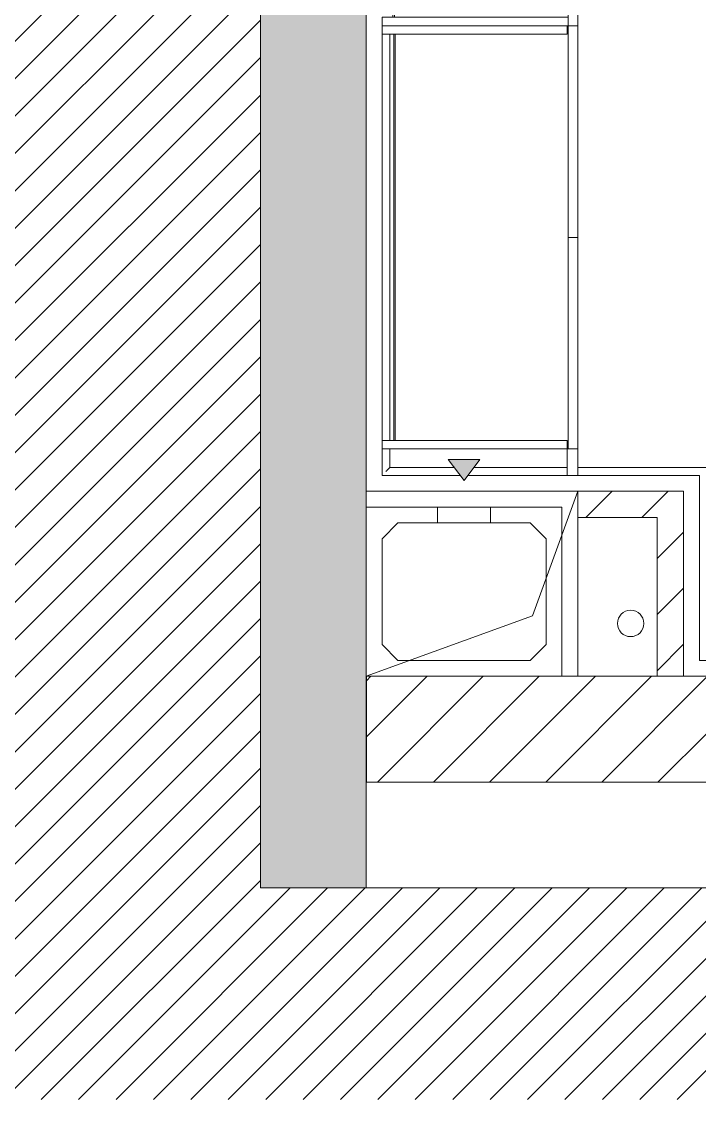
# Model space of a CAD drawing. Header units: millimetres. Extents: x 2160 to 29548, y 1196 to 18324.
# Drawn here: x 13282 to 14564, y 2900 to 4938 of the extents above; entities that cross this region are included whole.
import ezdxf

# ---------------------------------------------------------------- set-up
doc = ezdxf.new("R2010")
doc.units = ezdxf.units.MM
for name, color, linetype, lineweight, true_color in [('A-DETL-3', 7, 'Continuous', 18, 0x848400), ('A-DETL-4', 250, 'Continuous', 5, 0x333333), ('A-DETL-GENF-4', 7, 'Continuous', 5, 0x1e1e1e), ('A-新建墙体', 7, 'Continuous', 18, 0x848400), ('A-新建墙体-1', 9, 'Continuous', 18, 0x808080), ('A-新建墙体-2', 9, 'Continuous', 5, 0x808080), ('A-新建墙体-3', 7, 'Continuous', 9, 0xff8080), ('Q-CASE-1', 7, 'Continuous', 5, 0x7f603f), ('Q-CASE-2', 7, 'Continuous', 9, 0x7f603f), ('Q-SPCQ', 7, 'Continuous', 5, 0x848400)]:
    doc.layers.add(name, color=color, linetype=linetype, lineweight=lineweight, true_color=true_color)
doc.layers.add('A-DETL-GENF', color=7, linetype='Continuous', lineweight=5)
doc.layers.add('Q-SPCQ-1', color=7, linetype='Continuous', lineweight=5)
pattern_1 = [(45, (11833.81, 0), (-53.033, 53.033), [])]

# ---------------------------------------------------------------- blocks, each defined once
blk = doc.blocks.new('JZ-A-烟道-成品_1_ - 烟道 370X450-14145418-02平面布置及立面索引')
at = {"layer": 'Q-SPCQ-1'}
blk.add_hatch(color=256, dxfattribs=at).paths.add_polyline_path([(210, 0), (250, -30), (250, 30)], flags=0)
at = {"layer": 'A-DETL-GENF'}
for p, q in [((-160, -215), (-160, 185)), ((-160, 185), (190, 185)), ((-160, 185), (-45.6, -129.2)), ((-160, 185), (160, 185)), ((-160, -185), (-160, 185)), ((160, 185), (160, 50)), ((190, 185), (190, -215)), ((-100, 155), (-130, 125)), ((100, 155), (-100, 155)), ((130, 125), (100, 155)), ((-130, 125), (-130, -125)), ((130, 50), (130, 125)), ((160, 50), (130, 50)), ((210, 0), (250, 30)), ((250, 30), (250, -30)), ((250, -30), (210, 0)), ((130, -50), (160, -50)), ((130, -125), (130, -50)), ((160, -50), (160, -185)), ((-130, -125), (-100, -155)), ((-45.6, -129.2), (190, -215)), ((100, -155), (130, -125)), ((-100, -155), (100, -155)), ((160, -185), (-160, -185)), ((190, -215), (-160, -215))]:
    blk.add_line(p, q, dxfattribs=at)
at = {"layer": 'Q-SPCQ'}
for p, q in [((160, 185), (-160, 185)), ((-160, 185), (-160, -185)), ((160, -185), (160, 185)), ((-130, 125), (-100, 155)), ((-100, 155), (100, 155)), ((100, 155), (130, 125)), ((-130, -125), (-130, 125)), ((130, 125), (130, -125)), ((-100, -155), (-130, -125)), ((130, -125), (100, -155)), ((100, -155), (-100, -155)), ((-160, -185), (160, -185))]:
    blk.add_line(p, q, dxfattribs=at)
blk = doc.blocks.new('LH-I-橱柜吊柜_烟机吊柜-500_900宽 - 宽900x深370x高700-13397193-02平面布置及立面索引')
at = {"layer": 'Q-CASE-1'}
for p, q in [((0, 370), (-450, 370)), ((-450, 370), (-450, 352)), ((0, 352), (0, 370)), ((450, 370), (0, 370)), ((0, 370), (0, 352)), ((450, 352), (450, 370)), ((-450, 352), (0, 352)), ((-434, 352), (-450, 352)), ((-450, 352), (-450, 0)), ((-434, 0), (-434, 352)), ((-220, 352), (-236, 352)), ((-236, 352), (-236, 0)), ((-220, 0), (-220, 352)), ((0, 352), (450, 352)), ((236, 352), (220, 352)), ((220, 352), (220, 0)), ((236, 0), (236, 352)), ((450, 352), (434, 352)), ((434, 352), (434, 0)), ((450, 0), (450, 352)), ((-236, 23.5), (-434, 23.5)), ((-434, 20.5), (-236, 20.5)), ((434, 23.5), (236, 23.5)), ((236, 20.5), (434, 20.5)), ((-450, 0), (-434, 0)), ((-236, 0), (-220, 0)), ((220, 0), (236, 0)), ((434, 0), (450, 0))]:
    blk.add_line(p, q, dxfattribs=at)
blk = doc.blocks.new('LH-I-橱柜吊柜_对开吊柜-600_1100宽 - 宽800x深370x高700-14524510-02平面布置及立面索引')
at = {"layer": 'Q-CASE-1'}
for p, q in [((-384, 0), (-400, 0)), ((-400, 0), (-400, -350)), ((-384, -350), (-384, 0)), ((400, 0), (384, 0)), ((384, 0), (384, -350)), ((400, -350), (400, 0)), ((384, -22), (-384, -22)), ((-384, -25), (384, -25)), ((-400, -350), (-384, -350)), ((0, -352), (-400, -352)), ((0, -370), (0, -352)), ((400, -352), (0, -352)), ((0, -352), (0, -370)), ((384, -350), (400, -350)), ((400, -370), (400, -352)), ((-400, -370), (0, -370)), ((0, -370), (400, -370))]:
    blk.add_line(p, q, dxfattribs=at)
blk = doc.blocks.new('LH-I-收口板 - 标准-14236435-02平面布置及立面索引')
at = {"layer": 'Q-CASE-1'}
for p, q in [((-10, 25), (10, 25)), ((-10, -25), (-10, 25)), ((10, 25), (10, -25)), ((10, -25), (-10, -25))]:
    blk.add_line(p, q, dxfattribs=at)

msp = doc.modelspace()

# ---------------------------------------------------------------- hatches: boundary and pattern name
at = {"layer": 'A-DETL-GENF-4'}
h = msp.add_hatch(dxfattribs=at)
h.set_pattern_fill('FP_6', color=256, style=0, pattern_type=2)
h.set_pattern_definition([(45, (11833.807, 0), (-35.35534, 35.35534), [])])
h.paths.add_polyline_path([(23462.2, 2900), (26733.8, 2900), (26733.8, 16700), (9283.8, 16700), (9283.8, 2900), (22371.4, 2900)], flags=0)
h.paths.add_polyline_path([(26333.8, 3300), (13733.8, 3300), (13733.8, 7200), (13483.8, 7200), (13483.8, 6440), (13380.1, 6446.3), (13278, 6465), (13178.8, 6495.9), (13084.1, 6538.5), (12995.3, 6592.2), (12913.5, 6656.3), (12840.1, 6729.7), (12776, 6811.5), (12722.3, 6900.3), (12679.7, 6995), (12648.8, 7094.2), (12630.1, 7196.3), (12623.8, 7300), (12618.6, 7241), (12603.3, 7183.7), (12578.3, 7130), (12544.3, 7081.5), (12502.4, 7039.5), (12453.8, 7005.6), (12400.1, 6980.5), (12342.8, 6965.2), (12283.8, 6960), (12283.8, 7200), (10633.8, 7200), (10633.8, 16300), (19133.6, 16300), (19245.6, 16293.7), (19356.2, 16274.9), (19463.9, 16243.9), (19567.5, 16201), (19665.7, 16146.7), (19757.1, 16081.8), (19840.8, 16007.1), (19917.3, 15920.9), (19980.4, 15832), (20034.6, 15733.9), (20077.5, 15630.3), (20108.6, 15522.5), (20127.4, 15412), (20133.6, 15300), (20133.6, 14200), (26333.8, 14200), (26333.8, 4624.6)], flags=0)
at = {"layer": 'A-新建墙体-1'}
msp.add_hatch(color=256, dxfattribs=at).paths.add_polyline_path([(13933.8, 3300), (13933.8, 5600), (13733.8, 5600), (13733.8, 3300)], flags=0)
at = {"layer": 'A-新建墙体-2'}
h = msp.add_hatch(dxfattribs=at)
h.set_pattern_fill('FP_1', color=256, style=0, pattern_type=2)
h.set_pattern_definition(pattern_1)
h.paths.add_polyline_path([(14483.8, 4000), (14533.8, 4000), (14533.8, 4050), (14333.8, 4050), (14333.8, 4000), (14463.7, 4000)], flags=0)
h = msp.add_hatch(dxfattribs=at)
h.set_pattern_fill('FP_1', color=256, style=0, pattern_type=2)
h.set_pattern_definition(pattern_1)
h.paths.add_polyline_path([(14533.8, 3700), (14533.8, 4000), (14483.8, 4000), (14483.8, 3700), (14531.9, 3700)], flags=0)
h = msp.add_hatch(dxfattribs=at)
h.set_pattern_fill('FP_1', color=256, style=0, pattern_type=2)
h.set_pattern_definition(pattern_1)
h.paths.add_polyline_path([(19783.8, 3500), (19783.8, 3700), (19333.8, 3700), (19333.8, 3500)], flags=0)
h.paths.add_polyline_path([(16372.5, 3500), (16433.8, 3500), (16433.8, 3700), (15783.8, 3700), (15783.8, 3500), (16099.8, 3500)], flags=0)
h.paths.add_polyline_path([(14463.7, 3500), (14583.8, 3500), (14583.8, 3700), (13934.4, 3700), (13934.4, 3500), (14191.1, 3500)], flags=0)

# ---------------------------------------------------------------- linework, layer by layer
at = {"layer": 'A-DETL-3'}
for p, q in [((13733.8, 3300), (13733.8, 7200)), ((26333.8, 3300), (13733.8, 3300))]:
    msp.add_line(p, q, dxfattribs=at)
at = {"layer": 'A-DETL-4'}
msp.add_circle((14433.8, 3800), 25, dxfattribs=at)
at = {"layer": 'A-新建墙体'}
for p, q in [((13933.8, 4020), (13933.8, 7400)), ((14533.8, 4050), (14333.8, 4050)), ((14333.8, 4050), (14333.8, 4000)), ((14533.8, 3700), (14533.8, 4050)), ((14333.8, 4000), (14483.8, 4000)), ((14483.8, 4000), (14483.8, 3700)), ((13933.8, 3300), (13933.8, 3700)), ((13934.4, 3700), (13934.4, 3500)), ((14583.8, 3700), (14303.8, 3700)), ((19783.8, 3500), (13934.4, 3500))]:
    msp.add_line(p, q, dxfattribs=at)
at = {"layer": 'A-新建墙体-3'}
for p, q in [((13963.8, 4146), (13963.8, 4914)), ((13963.8, 4080), (13963.8, 4130)), ((14111.3, 4080), (13963.8, 4080)), ((14313.8, 4080), (14126.3, 4080)), ((14563.8, 4080), (14333.8, 4080)), ((14563.8, 3730), (14563.8, 4080)), ((13933.8, 4050), (14333.8, 4050)), ((14563.8, 3730), (15903.8, 3730))]:
    msp.add_line(p, q, dxfattribs=at)
at = {"layer": 'Q-CASE-1'}
for p, q in [((13978.8, 4146), (13978.8, 4914)), ((13978.8, 4095), (13978.8, 4130)), ((14100.1, 4095), (13978.8, 4095)), ((14313.8, 4095), (14137.6, 4095)), ((14578.8, 4095), (14333.8, 4095))]:
    msp.add_line(p, q, dxfattribs=at)
msp.add_open_spline([(13978.8, 4095), (13978.8, 4095), (13978.7, 4094.9), (13978.3, 4094.4), (13977.8, 4094), (13977.4, 4093.6), (13976.9, 4093.1), (13976.5, 4092.7), (13975.9, 4092.1), (13975.2, 4091.4), (13974.6, 4090.8), (13974, 4090.2), (13972.9, 4089.1), (13972, 4088.2), (13971.3, 4087.5)], degree=3, knots=[0, 0, 0, 0, 0.166667, 0.25, 0.333333, 0.416667, 0.458333, 0.5, 0.583333, 0.666667, 0.708333, 0.75, 0.833333, 1, 1, 1, 1], dxfattribs=at)

# ---------------------------------------------------------------- block references
at = {"layer": 'Q-CASE-2'}
for name, p, rotation in [('LH-I-橱柜吊柜_烟机吊柜-500_900宽 - 宽900x深370x高700-13397193-02平面布置及立面索引', (13963.8, 5380), 270.0000000000001), ('LH-I-橱柜吊柜_对开吊柜-600_1100宽 - 宽800x深370x高700-14524510-02平面布置及立面索引', (13963.8, 4530), 89.99999999999982), ('LH-I-收口板 - 标准-14236435-02平面布置及立面索引', (14323.8, 4105), 180)]:
    msp.add_blockref(name, p, dxfattribs=dict(at, rotation=rotation))
at = {"layer": 'Q-SPCQ', "rotation": 90.0000000000001}
msp.add_blockref('JZ-A-烟道-成品_1_ - 烟道 370X450-14145418-02平面布置及立面索引', (14118.8, 3860), dxfattribs=at)

doc.saveas('drawing.dxf')
